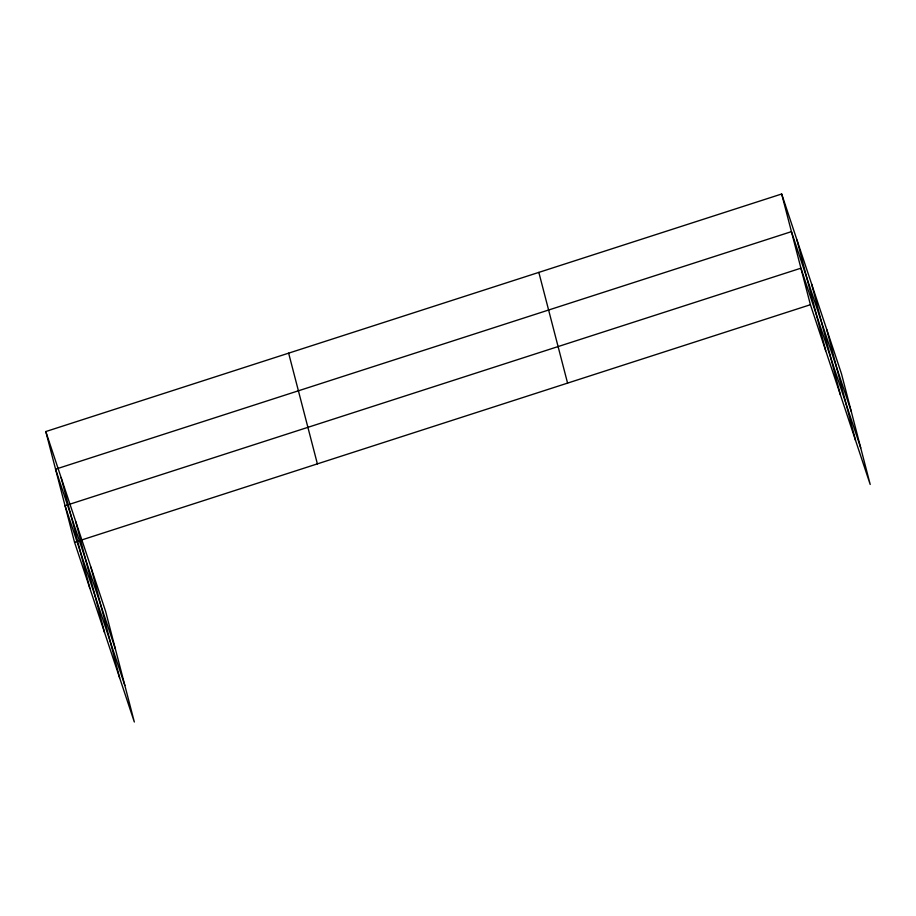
<?xml version="1.0" encoding="UTF-8"?>
<svg xmlns="http://www.w3.org/2000/svg" width="916" height="916" viewBox="0 0 916 916"><rect width="100%" height="100%" fill="white"/><g stroke="black" fill="none" stroke-linecap="round" stroke-linejoin="round"><path stroke-width="1.37" d="M45.8 431.55L105.592 611.281L134.331 722.003L74.539 542.272L45.8 431.55L781.669 193.997L841.461 373.728L870.2 484.45L810.408 304.719L781.669 193.997M74.539 542.272L78.593 540.967M81.284 540.096L810.408 304.719M851.227 411.376L791.447 231.634L55.567 469.198L115.359 648.929M860.719 447.913L800.928 268.182L65.059 505.735L124.851 685.466M826.782 329.6L855.521 440.321M811.656 284.143L840.396 394.865M796.977 240.015L825.717 350.736M538.837 272.384L567.577 383.106M288.632 353.152L317.383 463.874M90.913 567.153L119.653 677.886M75.788 521.696L104.527 632.418M61.109 477.568L89.848 588.29"/></g></svg>
